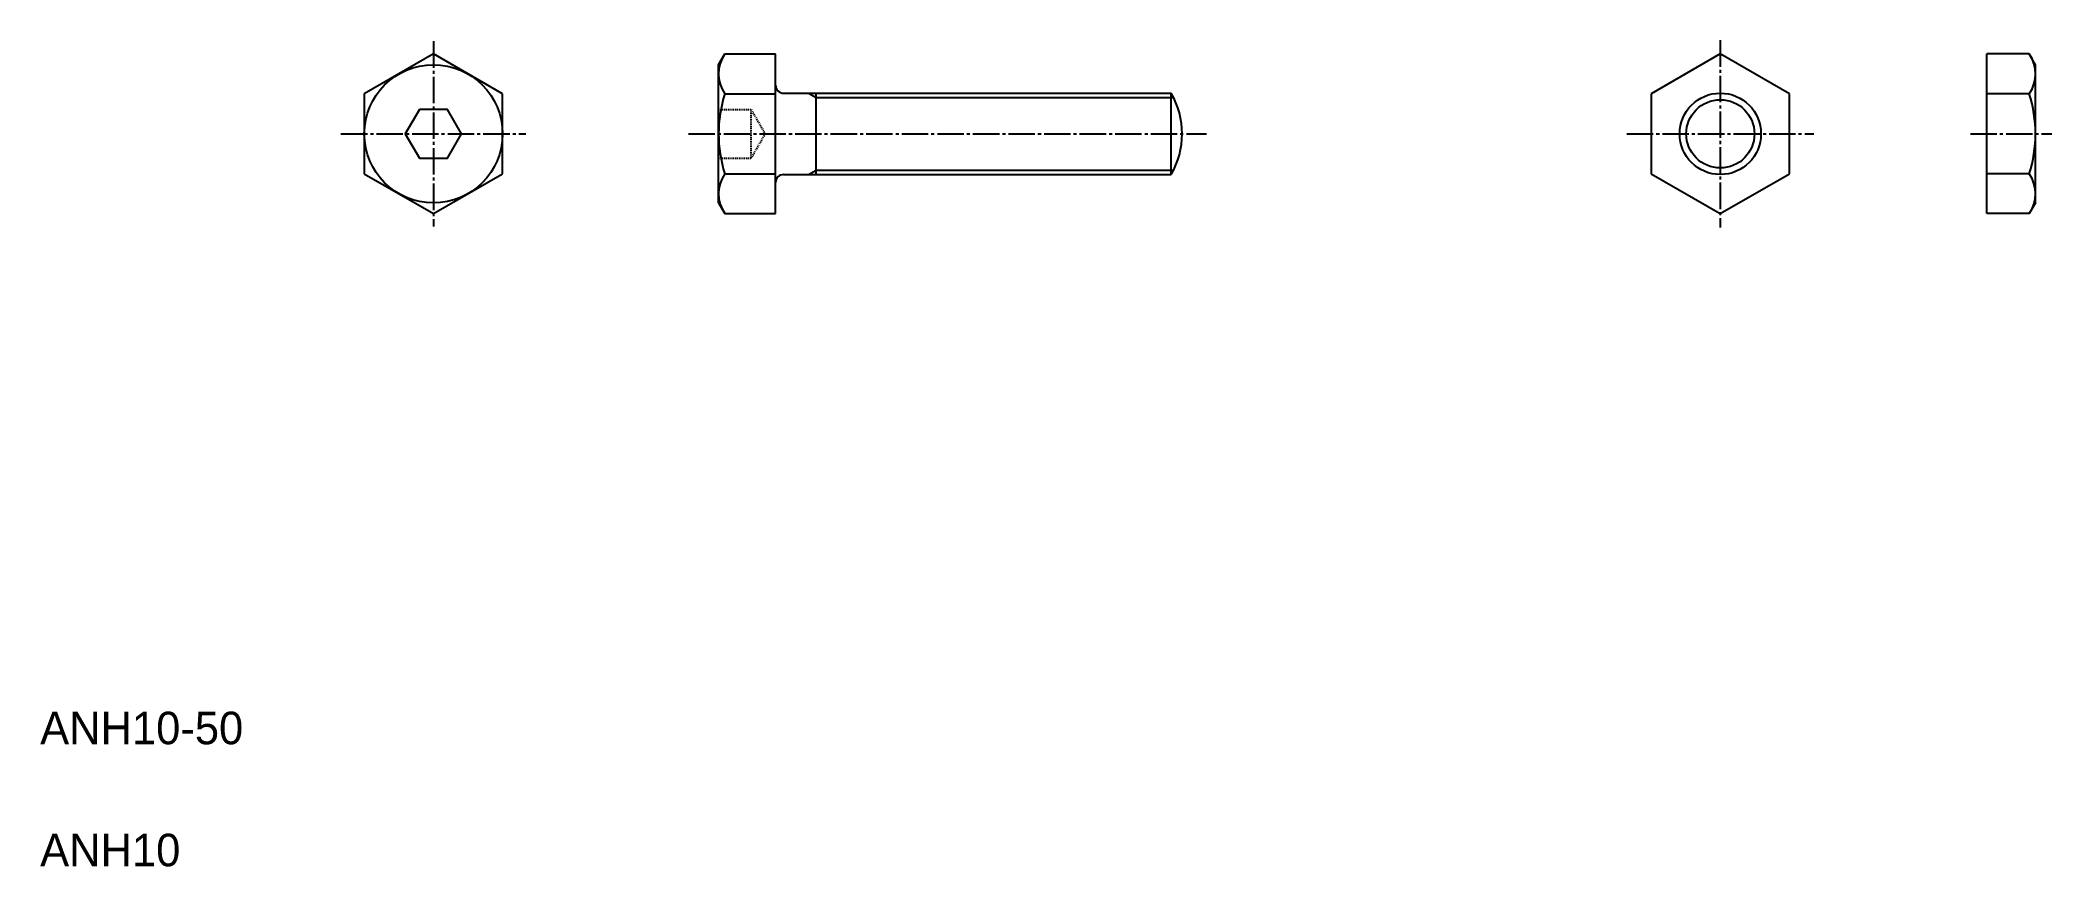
# Model space of a CAD drawing. Extents: x 10 to 257, y 10 to 112.
import ezdxf

# ---------------------------------------------------------------- set-up
doc = ezdxf.new("R2010")
doc.units = 0
doc.header["$LTSCALE"] = 0.25
doc.linetypes.add('CENTER', pattern=[17.5, 13, -1.5, 1.5, -1.5])
doc.linetypes.add('DASHED', pattern=[0.75, 0.5, -0.25])
doc.layers.get('0').update_dxf_attribs({"linetype": 'CONTINUOUS'})
doc.layers.add('CENTER', color=1, linetype='CENTER')

msp = doc.modelspace()

# ---------------------------------------------------------------- linework, layer by layer
at = {"color": 7, "linetype": 'CONTINUOUS'}
for p, q in [((58.37, 109.85), (49.87, 104.94)), ((66.87, 104.94), (58.37, 109.85)), ((94.2, 109.85), (100.44, 109.85)), ((100.44, 90.22), (100.44, 109.85)), ((216.64, 109.85), (208.14, 104.94)), ((225.14, 104.94), (216.64, 109.85)), ((249.4, 90.22), (249.4, 109.85)), ((254.64, 109.85), (249.4, 109.85)), ((93.44, 91.53), (93.44, 108.53)), ((255.4, 91.53), (255.4, 108.53)), ((49.87, 104.94), (49.87, 95.13)), ((66.87, 95.13), (66.87, 104.94)), ((94.2, 104.94), (100.44, 104.94)), ((101.44, 105.03), (149.1, 105.03)), ((105.44, 95.03), (105.44, 105.03)), ((149.1, 95.03), (149.1, 105.03)), ((208.14, 104.94), (208.14, 95.13)), ((225.14, 95.13), (225.14, 104.94)), ((254.64, 104.94), (249.4, 104.94)), ((49.87, 95.13), (58.37, 90.22)), ((58.37, 90.22), (66.87, 95.13)), ((94.2, 95.13), (100.44, 95.13)), ((101.44, 95.03), (149.1, 95.03)), ((208.14, 95.13), (216.64, 90.22)), ((216.64, 90.22), (225.14, 95.13)), ((254.64, 95.13), (249.4, 95.13)), ((94.2, 90.22), (100.44, 90.22)), ((254.64, 90.22), (249.4, 90.22))]:
    msp.add_line(p, q, dxfattribs=at)
for p, q in [((93.44, 108.53), (94.2, 109.85)), ((255.4, 108.53), (254.64, 109.85)), ((113.35, 95.03), (113.35, 95.03)), ((125.27, 95.03), (125.27, 95.03)), ((93.44, 91.53), (94.2, 90.22)), ((255.4, 91.53), (254.64, 90.22))]:
    msp.add_line(p, q)
at = {"color": 3, "linetype": 'CONTINUOUS'}
for p, q in [((104.5, 105.03), (105.44, 104.49)), ((105.44, 104.49), (149.39, 104.49)), ((104.5, 95.03), (105.44, 95.58)), ((105.44, 95.58), (149.39, 95.58))]:
    msp.add_line(p, q, dxfattribs=at)
at = {"color": 3, "linetype": 'DASHED'}
for p, q in [((93.44, 103.03), (97.44, 103.03)), ((97.44, 103.03), (99.17, 100.03)), ((97.44, 97.03), (97.44, 103.03)), ((97.44, 97.03), (99.17, 100.03)), ((93.44, 97.03), (97.44, 97.03))]:
    msp.add_line(p, q, dxfattribs=at)
at = {"color": 7, "linetype": 'CONTINUOUS'}
msp.add_lwpolyline([(56.64, 103.03), (54.9, 100.03), (56.64, 97.03), (60.1, 97.03), (61.83, 100.03), (60.1, 103.03)], close=True, dxfattribs=at)
for centre, radius in [((58.37, 100.03), 8.5), ((216.64, 100.03), 4.19)]:
    msp.add_circle(centre, radius, dxfattribs=at)
at = {"color": 3, "linetype": 'CONTINUOUS'}
msp.add_circle((216.64, 100.03), 5, dxfattribs=at)
for centre, radius, start, end in [((97.78, 107.4), 4.34, 145.6157, 214.3844), ((251.06, 107.4), 4.34, 325.6156, 34.3843), ((109.68, 100.03), 16.24, 162.412, 197.588), ((239.16, 100.03), 16.24, 342.412, 17.588), ((97.78, 92.67), 4.34, 145.6156, 214.3843), ((251.06, 92.67), 4.34, 325.6157, 34.3844)]:
    msp.add_arc(centre, radius, start, end)
at = {"color": 7, "linetype": 'CONTINUOUS'}
for centre, radius, start, end in [((101.44, 106.03), 1, 180, 270), ((140.44, 100.03), 10, 330, 30), ((101.44, 94.03), 1, 90, 180)]:
    msp.add_arc(centre, radius, start, end, dxfattribs=at)
at = {"layer": 'CENTER', "color": 1, "linetype": 'CENTER'}
for p, q in [((58.37, 111.41), (58.37, 88.66)), ((216.64, 111.53), (216.64, 88.53)), ((47, 100.03), (69.74, 100.03)), ((89.72, 100.03), (153.44, 100.03)), ((205.14, 100.03), (228.14, 100.03)), ((247.4, 100.03), (257.4, 100.03))]:
    msp.add_line(p, q, dxfattribs=at)

# ---------------------------------------------------------------- texts
for s, p in [('ANH10-50', (10, 25)), ('ANH10', (10, 10))]:
    msp.add_text(s, height=4).set_placement(p)

doc.saveas('drawing.dxf')
